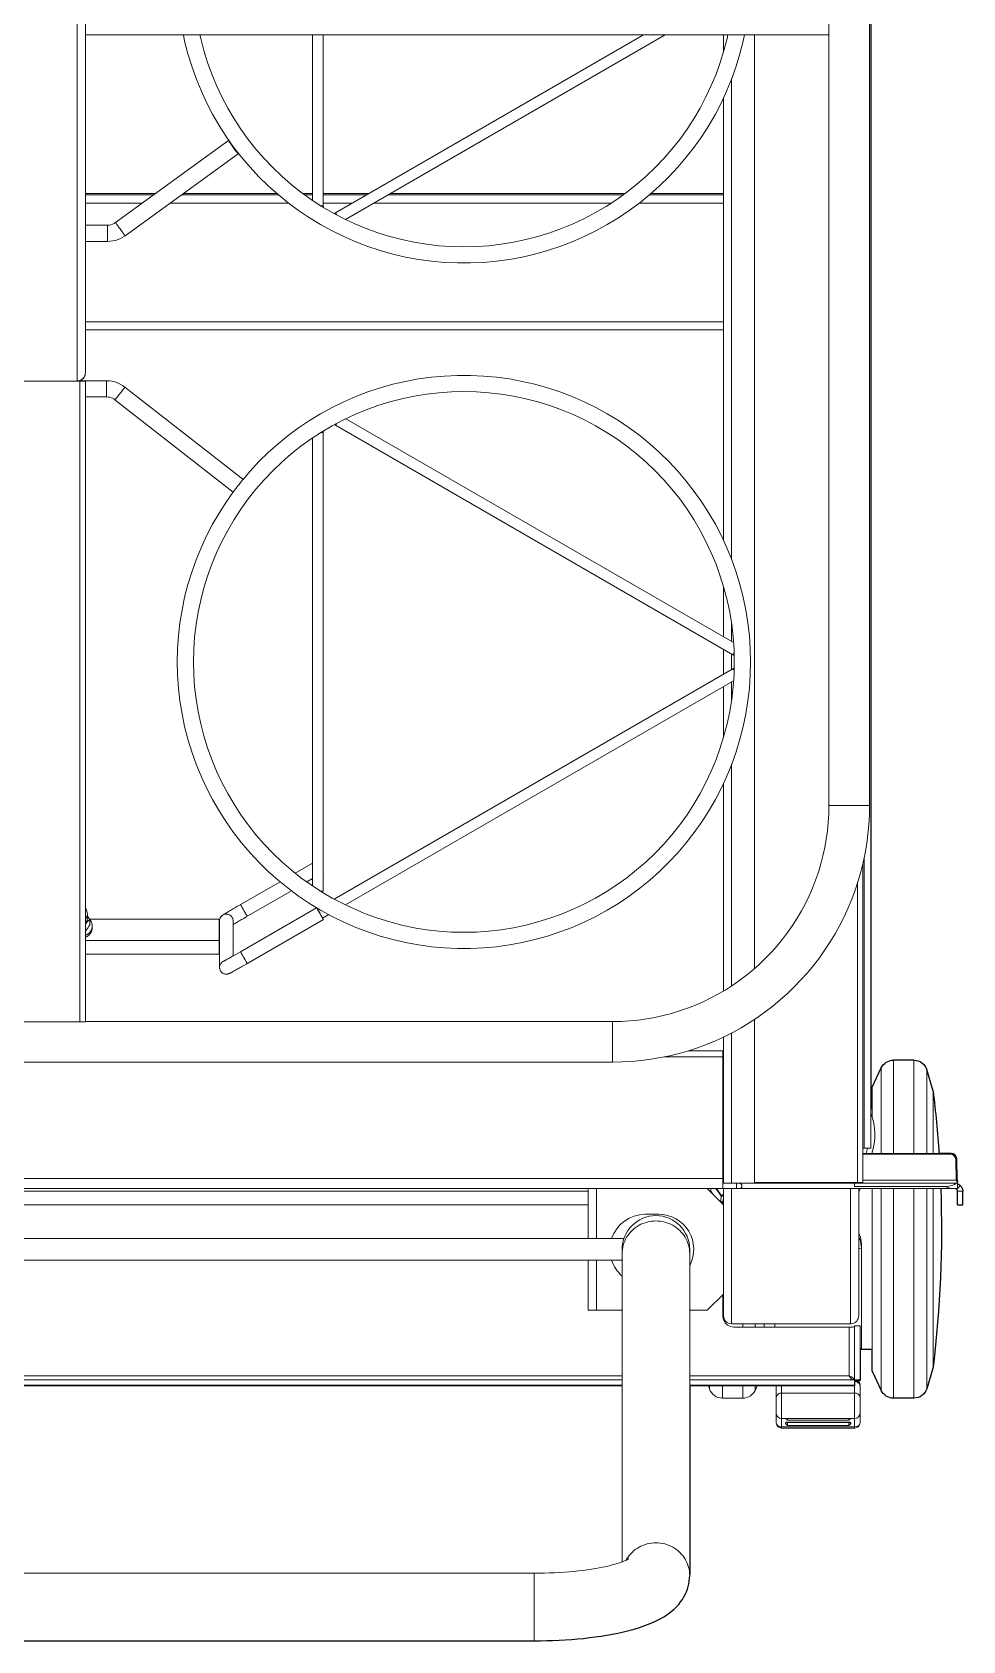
# Model space of a CAD drawing. Header units: millimetres. Extents: x 46649 to 61237, y -33954 to -18530.
# Drawn here: x 58034 to 58378, y -27955 to -27360 of the extents above; entities that cross this region are included whole.
import ezdxf

# ---------------------------------------------------------------- set-up
doc = ezdxf.new("R2010")
doc.units = ezdxf.units.MM
for name, color, linetype, lineweight in [('ed-1', 6, 'Continuous', 5), ('ed-3', 140, 'Continuous', 9), ('eo-3', 2, 'Continuous', 25), ('w-5', 3, 'Continuous', 40)]:
    doc.layers.add(name, color=color, linetype=linetype, lineweight=lineweight)

# ---------------------------------------------------------------- blocks, each defined once
blk = doc.blocks.new('A$C08AB454F')
at = {"layer": 'ed-1', "linetype": 'Continuous'}
for p, q in [((324.5, 998.93), (324.5, 468.92)), ((34, 182.24), (34, 947.24)), ((34.5, 918.94), (34.5, 309)), ((49.5, 918.94), (49.5, 309)), ((327.5, 465.88), (327.5, 761.85)), ((324.5, 593.9), (49.5, 593.9)), ((88.5, 593.9), (88.5, 587.56)), ((110.06, 593.9), (228.27, 525.63)), ((118.06, 593.9), (232, 528.1)), ((236.5, 530.69), (236.5, 593.9)), ((240.5, 532.69), (240.5, 593.9)), ((85.5, 577.64), (85.5, 399.88)), ((88.5, 570.64), (88.5, 406.89)), ((313.31, 524.48), (271.57, 554.81)), ((309.78, 519.63), (268.04, 549.95)), ((88.5, 535.24), (115.3, 535.24)), ((88.5, 534.77), (115.84, 534.77)), ((88.5, 531.73), (119.59, 531.73)), ((124.9, 535.24), (211.63, 535.24)), ((125.56, 534.77), (212.45, 534.77)), ((129.98, 531.73), (217.71, 531.73)), ((211.63, 535.24), (211.63, 535.24)), ((219.62, 535.24), (236.5, 535.24)), ((220.45, 534.77), (236.5, 534.77)), ((225.71, 531.73), (236.5, 531.73)), ((240.5, 535.24), (244.1, 535.24)), ((240.5, 534.77), (243.44, 534.77)), ((249.41, 531.73), (293.13, 531.73)), ((253.16, 534.77), (288.94, 534.77)), ((253.7, 535.24), (288.29, 535.24)), ((298.49, 535.24), (324.5, 535.24)), ((299.15, 534.77), (324.5, 534.77)), ((303.34, 531.73), (324.5, 531.73)), ((231.68, 527.53), (231.57, 527.32)), ((231.85, 527.83), (231.68, 527.53)), ((316.25, 517.52), (316.25, 523.52)), ((324.5, 523.52), (316.25, 523.52)), ((324.5, 517.52), (316.25, 517.52)), ((88.5, 487.73), (324.5, 487.73)), ((88.5, 484.77), (324.5, 484.77)), ((316.63, 460), (316.63, 466)), ((324.5, 466), (316.63, 466)), ((324.5, 468.92), (324.51, 468.63)), ((324.5, 465.99), (324.5, 228.93)), ((326, 465.99), (326, 465.91)), ((326.5, 465.88), (326, 465.88)), ((326.06, 466.02), (326.61, 466.02)), ((326.67, 466), (326.35, 466)), ((326.5, 466), (326.5, 465.9)), ((326.5, 465.88), (326.5, 228.91)), ((362.5, 465.88), (326.5, 465.88)), ((326.96, 465.93), (327.23, 465.89)), ((327.23, 465.89), (327.5, 465.88)), ((309.85, 463.67), (266.2, 429.56)), ((313.55, 458.94), (269.89, 424.84)), ((324.5, 460), (316.63, 460)), ((228.16, 451.94), (84.78, 369.17)), ((232, 449.54), (85, 364.68)), ((236.5, 277.22), (236.5, 446.94)), ((240.5, 279.18), (240.5, 444.84)), ((88.5, 389.96), (88.5, 371.32)), ((85.5, 376.08), (85.5, 369.58)), ((85.5, 364.97), (85.5, 359.19)), ((88.5, 366.7), (88.5, 357.46)), ((84.68, 358.91), (84.58, 358.72)), ((84.85, 359.21), (84.68, 358.91)), ((85, 359.48), (232.52, 274.32)), ((84.77, 354.99), (228.3, 272.14)), ((85.5, 354.57), (85.5, 347.94)), ((88.5, 352.84), (88.5, 334.06)), ((85.5, 324.14), (85.5, 242.21)), ((88.5, 317.13), (88.5, 240.33)), ((36.5, 289.69), (36.5, 182.24)), ((37, 169.52), (37, 287.39)), ((240.5, 287.64), (246.93, 283.93)), ((39, 169.49), (39, 280.15)), ((236.47, 284.2), (236.5, 284.18)), ((240.5, 281.87), (242.6, 280.66)), ((252.49, 280.72), (267.55, 272.03)), ((248.28, 277.38), (265.06, 267.7)), ((234.48, 268.57), (236.74, 267.26)), ((237.06, 267.83), (236.8, 267.36)), ((236.8, 267.31), (237.06, 267.77)), ((237.38, 268.38), (237.06, 267.83)), ((237.06, 267.77), (237.38, 268.31)), ((237.72, 268.97), (237.38, 268.38)), ((237.38, 268.31), (237.72, 268.9)), ((238.06, 269.56), (237.72, 268.97)), ((237.72, 268.9), (238.06, 269.5)), ((238.38, 270.11), (238.06, 269.56)), ((238.06, 269.5), (238.38, 270.05)), ((238.64, 270.56), (238.38, 270.11)), ((238.38, 270.05), (238.64, 270.51)), ((238.53, 270.85), (238.74, 270.73)), ((238.78, 270.8), (238.64, 270.56)), ((238.64, 270.51), (238.78, 270.76)), ((238.78, 270.76), (238.89, 270.94)), ((267.12, 254.86), (238.97, 271.1)), ((264.94, 268.49), (264.8, 268.26)), ((265.11, 268.78), (264.94, 268.49)), ((265.31, 269.12), (265.11, 268.78)), ((265.52, 269.49), (265.31, 269.12)), ((265.75, 269.88), (265.52, 269.49)), ((265.98, 270.28), (265.75, 269.88)), ((266.21, 270.67), (265.98, 270.28)), ((266.42, 271.05), (266.21, 270.67)), ((266.62, 271.39), (266.42, 271.05)), ((266.79, 271.69), (266.62, 271.39)), ((266.93, 271.94), (266.79, 271.69)), ((267.03, 272.12), (266.93, 271.94)), ((267.55, 272.03), (268.42, 271.52)), ((323.75, 268.7), (323.75, 267.14)), ((265.06, 250.27), (236.47, 266.77)), ((236.66, 267.12), (236.55, 266.93)), ((236.8, 267.36), (236.66, 267.12)), ((236.66, 267.08), (236.8, 267.31)), ((269.6, 265.04), (269.86, 264.88)), ((269.86, 266.26), (269.86, 253.28)), ((274.86, 266.26), (274.86, 266.34)), ((274.86, 266.26), (274.86, 249.04)), ((322.96, 266.91), (275, 266.91)), ((275, 253.94), (275, 266.91)), ((322, 264.71), (322, 263.29)), ((322.88, 264.68), (322.88, 266.79)), ((324.5, 259.03), (275, 259.03)), ((264.87, 250.94), (265.11, 251.36)), ((265.94, 249.76), (265.06, 250.27)), ((265.11, 251.36), (265.41, 251.88)), ((265.41, 251.88), (265.75, 252.46)), ((265.75, 252.46), (266.1, 253.05)), ((266.1, 253.05), (266.42, 253.62)), ((266.42, 253.62), (266.71, 254.12)), ((266.71, 254.12), (266.86, 254.4)), ((267.98, 254.36), (267.12, 254.86)), ((268.83, 253.87), (267.98, 254.36)), ((269.64, 253.4), (268.83, 253.87)), ((273.41, 251.32), (273.31, 251.35)), ((324.5, 253.94), (275, 253.94)), ((129.5, 229.01), (324.5, 229.01)), ((129.5, 229.01), (129.5, 214.01)), ((326.5, 228.91), (326, 228.91)), ((362.5, 228.91), (326.5, 228.91)), ((85.5, 224.82), (85.5, 169.24)), ((88.5, 223.32), (88.5, 169.24)), ((18.07, 214.74), (18.07, 180.24)), ((25.65, 180.24), (25.65, 214.74)), ((88.7, 218.24), (88.7, 167.24)), ((101.47, 218.24), (88.7, 218.24)), ((110.16, 216.02), (88.7, 216.02)), ((13.32, 211.29), (13.32, 180.24)), ((30.18, 211.85), (30.18, 180.24)), ((129.5, 214.01), (559.5, 214.01)), ((11, 180.24), (11, 203.24)), ((33.5, 193.61), (33.5, 204.74)), ((34, 196.74), (33.5, 196.74)), ((4.29, 180.24), (37, 180.24)), ((4.63, 179.96), (4.29, 180.24)), ((4.63, 179.96), (37, 179.96)), ((33.5, 180.24), (33.5, 180.98)), ((34, 182.24), (37, 182.24)), ((2.61, 177.98), (2.27, 178.26)), ((2.43, 170.38), (2.61, 177.98)), ((2.29, 166.95), (0.88, 168.36)), ((2, 169.24), (88.7, 169.24)), ((2, 169.24), (2, 167.24)), ((687, 167.24), (2, 167.24)), ((2.08, 170.66), (2.43, 170.38)), ((2.31, 170.04), (2.22, 169.75)), ((2.43, 170.38), (2.31, 170.04)), ((37, 170.38), (2.43, 170.38)), ((4.01, 167.26), (82.69, 167.26)), ((6.35, 167.96), (5.15, 168.1)), ((6.35, 167.96), (40, 167.96)), ((11, 152.24), (11, 167.26)), ((13.32, 167.26), (13.32, 152.24)), ((18.07, 167.26), (18.07, 89.74)), ((25.65, 89.74), (25.65, 167.26)), ((30.18, 167.26), (30.18, 92.62)), ((33.5, 99.74), (33.5, 167.26)), ((38.06, 169.49), (37.73, 169.5)), ((37.86, 167.26), (38.5, 166.21)), ((38.42, 169.49), (38.06, 169.49)), ((38.8, 169.49), (38.42, 169.49)), ((38.5, 169.49), (38.5, 169.24)), ((38.5, 167.24), (38.5, 120.24)), ((77, 169.49), (38.8, 169.49)), ((40, 169.24), (40, 167.96)), ((41.5, 169.49), (41.5, 169.24)), ((41.5, 167.26), (41.5, 117.24)), ((83.7, 167.24), (83.7, 169.24)), ((85.5, 167.24), (85.5, 117.24)), ((88.5, 170.21), (88.7, 170.21)), ((88.68, 167.26), (88.5, 167.01)), ((88.5, 167.24), (88.5, 120.24)), ((94.5, 167.24), (88.5, 161.24)), ((600.3, 171.02), (88.7, 171.02)), ((91.34, 167.24), (89.22, 164.35)), ((91.14, 167.24), (89.22, 164.62)), ((93.2, 165.94), (93.2, 167.24)), ((135.5, 167.24), (135.5, 148.74)), ((138.5, 167.24), (138.5, 148.74)), ((2, 166.24), (0, 166.24)), ((88.5, 165.14), (89.22, 164.62)), ((88.5, 164.88), (89.22, 164.35)), ((88.62, 163.27), (88.5, 163.7)), ((88.7, 162.47), (88.62, 163.27)), ((88.7, 162.47), (89.3, 162.19)), ((88.7, 161.44), (88.7, 162.47)), ((89.22, 164.62), (89.22, 164.35)), ((89.25, 161.99), (89.3, 162.19)), ((93.2, 166.24), (92.4, 165.14)), ((93.2, 166.24), (93.5, 166.24)), ((138.5, 166.24), (550.5, 166.24)), ((550.5, 161.24), (138.5, 161.24)), ((117.5, 157.74), (112.5, 157.74)), ((11, 101.24), (11, 152.24)), ((13.32, 152.24), (13.32, 93.19)), ((563.66, 148.74), (125.34, 148.74)), ((37.48, 144.76), (37.48, 107.74)), ((38.5, 145.14), (37.51, 145.25)), ((563, 140.74), (126, 140.74)), ((135.5, 140.74), (135.5, 122.24)), ((138.5, 140.74), (138.5, 122.24)), ((88.5, 128.24), (94.5, 122.24)), ((88.7, 119.98), (88.7, 128.04)), ((94.5, 122.24), (101, 122.24)), ((126, 122.24), (138.5, 122.24)), ((38, 116.43), (38, 96.24)), ((38, 116.43), (40, 116.43)), ((40, 116.43), (40, 94.51)), ((85.5, 117.24), (41.5, 117.24)), ((42, 115.99), (84.7, 115.99)), ((42, 115.99), (42, 98.06)), ((69.52, 117.24), (69.52, 115.99)), ((73.5, 117.24), (73.5, 115.99)), ((76.82, 115.99), (76.82, 117.24)), ((81.35, 117.24), (81.35, 115.99)), ((38, 96.51), (101, 96.51)), ((38, 96.24), (40, 96.24)), ((38.4, 95.7), (38.11, 95.15)), ((38.84, 96.12), (38.4, 95.7)), ((39.18, 95.87), (38.64, 95.52)), ((39.1, 96.24), (38.84, 96.12)), ((39.8, 96.04), (39.18, 95.87)), ((40, 96.05), (39.8, 96.04)), ((40.12, 96.59), (40.85, 96.59)), ((41.23, 97.58), (40.59, 97.12)), ((41.5, 97.31), (41, 96.7)), ((41.73, 97.89), (41.23, 97.58)), ((42, 98.06), (41.5, 97.31)), ((42, 98.06), (41.73, 97.89)), ((42, 98.06), (101, 98.06)), ((126, 98.06), (563, 98.06)), ((126, 96.51), (563, 96.51)), ((38.11, 95.15), (38, 94.53)), ((38, 94.59), (38, 80.7)), ((40, 94.51), (101, 94.51)), ((40, 94.25), (40, 94.51)), ((40, 94.25), (101, 94.25)), ((40.11, 94.24), (40, 94.25)), ((40, 94.25), (40, 78.7)), ((67, 91.63), (40, 91.63)), ((101, 94.24), (40.11, 94.24)), ((67, 78.7), (67, 94.24)), ((68.97, 94.24), (69, 94.07)), ((69, 94.07), (68.99, 94.24)), ((69, 80.7), (69, 94.24)), ((76.07, 94.24), (76.82, 92.62)), ((76.82, 92.62), (76.82, 94.24)), ((81.35, 94.24), (81.35, 89.74)), ((88.93, 89.74), (81.35, 89.74)), ((88.93, 89.74), (88.93, 94.24)), ((93.68, 93.19), (93.68, 94.24)), ((126, 94.51), (563, 94.51)), ((126, 94.25), (563, 94.25)), ((563, 94.24), (126, 94.24)), ((39.84, 78.7), (40, 78.7)), ((40, 82.24), (67, 82.24)), ((67, 79.13), (40, 79.13)), ((40, 78.7), (67, 78.7)), ((41.5, 80.33), (41.5, 80.32)), ((42.2, 82.24), (42.2, 81.61)), ((42.2, 81.61), (64.8, 81.61)), ((64.8, 80.92), (42.2, 80.92)), ((42.2, 80.92), (42.2, 79.69)), ((64.8, 80.79), (42.2, 80.79)), ((42.2, 79.69), (64.8, 79.69)), ((64.8, 81.61), (64.8, 82.24)), ((64.8, 80.92), (64.8, 79.69)), ((65.5, 80.32), (65.5, 80.35))]:
    blk.add_line(p, q, dxfattribs=at)
for points in [[(288.24, 593.9), (287.77, 591.59), (286.57, 586.92), (285.16, 582.3), (283.55, 577.76), (281.72, 573.29), (279.7, 568.91), (277.48, 564.62), (275.07, 560.44), (272.47, 556.38), (269.69, 552.44), (266.73, 548.63), (263.6, 544.95), (260.3, 541.43), (256.85, 538.05), (253.25, 534.84), (249.51, 531.8), (245.63, 528.92), (241.62, 526.23), (237.5, 523.73), (233.27, 521.41), (228.93, 519.29), (224.51, 517.36), (220, 515.65), (215.41, 514.13), (210.77, 512.83), (206.07, 511.74), (201.32, 510.87), (196.54, 510.21), (191.73, 509.77), (186.91, 509.55), (182.09, 509.55), (177.27, 509.77), (172.46, 510.21), (167.68, 510.87), (162.93, 511.74), (158.23, 512.83), (153.59, 514.13), (149, 515.65), (144.49, 517.36), (140.07, 519.29), (135.73, 521.41), (131.5, 523.73), (127.38, 526.23), (123.37, 528.92), (119.49, 531.8), (115.75, 534.84), (112.15, 538.05), (108.7, 541.43), (105.4, 544.95), (102.27, 548.63), (99.32, 552.44), (96.53, 556.38), (93.93, 560.44), (91.52, 564.62), (89.3, 568.91), (87.28, 573.29), (85.45, 577.76), (83.84, 582.3), (82.43, 586.92), (81.24, 591.59), (80.76, 593.9)], [(282.11, 593.9), (281.84, 592.62), (280.68, 588.15), (279.32, 583.74), (277.75, 579.39), (275.98, 575.13), (274.02, 570.95), (271.86, 566.86), (269.52, 562.88), (267, 559.01), (264.3, 555.26), (261.43, 551.64), (258.4, 548.15), (255.21, 544.81), (251.87, 541.62), (248.38, 538.59), (244.76, 535.72), (241.01, 533.02), (237.14, 530.5), (233.16, 528.16), (229.07, 526.01), (224.89, 524.05), (220.62, 522.28), (216.28, 520.71), (211.87, 519.34), (207.4, 518.18), (202.88, 517.23), (198.32, 516.48), (193.73, 515.95), (189.12, 515.63), (184.5, 515.53), (179.88, 515.63), (175.27, 515.95), (170.68, 516.48), (166.13, 517.23), (161.61, 518.18), (157.13, 519.34), (152.72, 520.71), (148.38, 522.28), (144.11, 524.05), (139.93, 526.01), (135.84, 528.16), (131.86, 530.5), (127.99, 533.02), (124.24, 535.72), (120.62, 538.59), (117.13, 541.62), (113.79, 544.81), (110.6, 548.15), (107.57, 551.64), (104.7, 555.26), (102, 559.01), (99.48, 562.88), (97.14, 566.86), (94.98, 570.95), (93.02, 575.13), (91.25, 579.39), (89.68, 583.74), (88.32, 588.15), (87.16, 592.62), (86.89, 593.9)], [(268.04, 549.95), (268.06, 549.97), (268.12, 550.05), (268.21, 550.17), (268.35, 550.35), (268.51, 550.57), (268.7, 550.83), (268.92, 551.13), (269.16, 551.45), (269.41, 551.8), (269.67, 552.16), (269.93, 552.52), (270.19, 552.88), (270.45, 553.23), (270.68, 553.56), (270.9, 553.86), (271.1, 554.13), (271.26, 554.36), (271.39, 554.55), (271.49, 554.69), (271.55, 554.77), (271.57, 554.81)], [(271.57, 554.81), (271.55, 554.78), (271.49, 554.71), (271.39, 554.58), (271.26, 554.41), (271.1, 554.19), (270.9, 553.92), (270.68, 553.63), (270.45, 553.3), (270.19, 552.96), (269.93, 552.6), (269.67, 552.24), (269.41, 551.88), (269.16, 551.53), (268.92, 551.2), (268.7, 550.9), (268.51, 550.63), (268.35, 550.4), (268.21, 550.21), (268.12, 550.07), (268.06, 549.99), (268.04, 549.95)], [(236.44, 530.09), (236.48, 530.36), (236.5, 530.69)], [(236.5, 530.69), (236.52, 530.69), (236.57, 530.69), (236.67, 530.68), (236.79, 530.68), (236.95, 530.68), (237.14, 530.67), (237.4, 530.67)], [(232, 528.1), (231.99, 528.08), (231.96, 528.02), (231.92, 527.94), (231.85, 527.83)], [(232, 528.1), (232.29, 527.95), (232.56, 527.85)], [(309.78, 519.63), (309.8, 519.65), (309.86, 519.72), (309.96, 519.85), (310.09, 520.02), (310.26, 520.24), (310.45, 520.51), (310.67, 520.8), (310.9, 521.13), (311.16, 521.47), (311.42, 521.83), (311.68, 522.19), (311.94, 522.55), (312.19, 522.9), (312.43, 523.23), (312.65, 523.53), (312.84, 523.8), (313, 524.03), (313.14, 524.22), (313.23, 524.36), (313.29, 524.45), (313.31, 524.48)], [(316.25, 523.52), (315.62, 523.56), (315.01, 523.68), (314.41, 523.88), (313.84, 524.14), (313.31, 524.48)], [(316.25, 517.52), (315.26, 517.57), (314.29, 517.7), (313.32, 517.92), (312.39, 518.23), (311.48, 518.61), (310.61, 519.08), (309.78, 519.63)], [(78.5, 362.01), (78.61, 366.83), (78.94, 371.65), (79.49, 376.44), (80.25, 381.21), (81.24, 385.93), (82.43, 390.61), (83.84, 395.22), (85.45, 399.77), (87.28, 404.24), (89.3, 408.62), (91.52, 412.9), (93.93, 417.08), (96.53, 421.14), (99.32, 425.09), (102.27, 428.9), (105.4, 432.57), (108.7, 436.1), (112.15, 439.47), (115.75, 442.68), (119.49, 445.73), (123.37, 448.6), (127.38, 451.29), (131.5, 453.8), (135.73, 456.12), (140.07, 458.24), (144.49, 460.16), (149, 461.88), (153.59, 463.39), (158.23, 464.69), (162.93, 465.78), (167.68, 466.66), (172.46, 467.31), (177.27, 467.75), (182.09, 467.97), (186.91, 467.97), (191.73, 467.75), (196.54, 467.31), (201.32, 466.66), (206.07, 465.78), (210.77, 464.69), (215.41, 463.39), (220, 461.88), (224.51, 460.16), (228.93, 458.24), (233.27, 456.12), (237.5, 453.8), (241.62, 451.29), (245.63, 448.6), (249.51, 445.73), (253.25, 442.68), (256.85, 439.47), (260.3, 436.1), (263.6, 432.57), (266.17, 429.54)], [(316.63, 466), (315.58, 465.95), (314.55, 465.8), (313.54, 465.56), (312.56, 465.22), (311.61, 464.79), (310.7, 464.27), (309.85, 463.67)], [(324.5, 468.92), (324.53, 468.51), (324.61, 468.1), (324.75, 467.72), (324.92, 467.37), (325.13, 467.06), (325.37, 466.79), (325.62, 466.56), (325.88, 466.36), (326.15, 466.21), (326.42, 466.09), (326.69, 466), (326.96, 465.93)], [(324.5, 465.99), (324.55, 466), (324.7, 466.01), (324.94, 466.01), (325.25, 466.02), (325.63, 466.02), (326.06, 466.02)], [(326, 465.88), (325.63, 465.88), (325.25, 465.89), (324.94, 465.89), (324.7, 465.9), (324.55, 465.9), (324.5, 465.91)], [(324.51, 468.63), (324.56, 468.34), (324.62, 468.06), (324.72, 467.79), (324.83, 467.54), (324.96, 467.3), (325.11, 467.09), (325.27, 466.89), (325.44, 466.71), (325.62, 466.56), (325.8, 466.42), (325.99, 466.3), (326.18, 466.19), (326.36, 466.11), (326.55, 466.04), (326.74, 465.98), (326.93, 465.94), (327.12, 465.91)], [(326.35, 466), (326.21, 466), (326.1, 466), (326.02, 466), (326, 465.99)], [(326, 465.91), (326.02, 465.91), (326.1, 465.91), (326.21, 465.9), (326.35, 465.9), (327.16, 465.9)], [(327.12, 465.91), (327.31, 465.89), (327.5, 465.88)], [(84.5, 362.01), (84.61, 366.63), (84.93, 371.24), (85.46, 375.82), (86.2, 380.38), (87.16, 384.9), (88.32, 389.37), (89.68, 393.79), (91.25, 398.13), (93.02, 402.4), (94.98, 406.58), (97.14, 410.66), (99.48, 414.65), (102, 418.52), (104.7, 422.27), (107.57, 425.89), (110.6, 429.37), (113.79, 432.71), (117.13, 435.9), (120.62, 438.94), (124.24, 441.8), (127.99, 444.5), (131.86, 447.02), (135.84, 449.36), (139.93, 451.52), (144.11, 453.48), (148.38, 455.25), (152.72, 456.82), (157.13, 458.18), (161.61, 459.34), (166.13, 460.3), (170.68, 461.04), (175.27, 461.57), (179.88, 461.89), (184.5, 462), (189.12, 461.89), (193.73, 461.57), (198.32, 461.04), (202.88, 460.3), (207.4, 459.34), (211.87, 458.18), (216.28, 456.82), (220.62, 455.25), (224.89, 453.48), (229.07, 451.52), (233.16, 449.36), (237.14, 447.02), (241.01, 444.5), (244.76, 441.8), (248.38, 438.94), (251.87, 435.9), (255.21, 432.71), (258.4, 429.37), (261.43, 425.89), (264.3, 422.27), (267, 418.52), (269.52, 414.65), (271.86, 410.66), (274.02, 406.58), (275.98, 402.4), (277.75, 398.13), (279.32, 393.79), (280.68, 389.37), (281.84, 384.9), (282.8, 380.38), (283.54, 375.82), (284.07, 371.24), (284.39, 366.63), (284.5, 362.01)], [(313.55, 458.94), (313.53, 458.96), (313.46, 459.03), (313.36, 459.16), (313.23, 459.33), (313.05, 459.54), (312.85, 459.8), (312.62, 460.09), (312.37, 460.4), (312.11, 460.74), (311.84, 461.09), (311.56, 461.44), (311.29, 461.79), (311.03, 462.13), (310.78, 462.45), (310.55, 462.74), (310.35, 463.01), (310.17, 463.23), (310.04, 463.42), (309.93, 463.55), (309.87, 463.63), (309.85, 463.67)], [(316.63, 460), (316.07, 459.97), (315.53, 459.88), (315, 459.73), (314.49, 459.52), (314, 459.26), (313.55, 458.94)], [(231.85, 449.78), (231.68, 450.07), (231.62, 450.17)], [(232, 449.54), (231.99, 449.55), (231.96, 449.6), (231.92, 449.67), (231.85, 449.78)], [(232.44, 449.74), (232.29, 449.69), (232, 449.54)], [(236.5, 446.94), (236.48, 447.27), (236.46, 447.43)], [(236.5, 446.94), (236.52, 446.94), (236.57, 446.93), (236.67, 446.93), (236.79, 446.93), (236.95, 446.92), (237.14, 446.92), (237.3, 446.92)], [(266.52, 429.13), (266.38, 429.31), (266.28, 429.45), (266.22, 429.53), (266.2, 429.56)], [(269.81, 424.93), (269.71, 425.05), (269.57, 425.22), (269.4, 425.44), (269.2, 425.69), (268.97, 425.98), (268.72, 426.3), (268.46, 426.63), (268.18, 426.98), (267.91, 427.33), (267.63, 427.68), (267.37, 428.02), (267.12, 428.35), (266.89, 428.64), (266.69, 428.9), (266.52, 429.13)], [(269.72, 425.03), (272.47, 421.14), (275.07, 417.08), (277.48, 412.9), (279.7, 408.62), (281.72, 404.24), (283.55, 399.77), (285.16, 395.22), (286.57, 390.61), (287.77, 385.93), (288.75, 381.21), (289.51, 376.44), (290.06, 371.65), (290.39, 366.83), (290.5, 362.01)], [(269.89, 424.84), (269.87, 424.86), (269.81, 424.93)], [(85, 364.68), (84.72, 364.5), (84.55, 364.36)], [(84.85, 364.91), (84.68, 365.21), (84.58, 365.39)], [(85, 364.68), (84.99, 364.69), (84.96, 364.73), (84.92, 364.81), (84.85, 364.91)], [(241.62, 272.73), (237.5, 270.22), (233.27, 267.9), (228.93, 265.78), (224.51, 263.86), (220, 262.14), (215.41, 260.63), (210.77, 259.33), (206.07, 258.24), (201.32, 257.36), (196.54, 256.71), (191.73, 256.27), (186.91, 256.05), (182.09, 256.05), (177.27, 256.27), (172.46, 256.71), (167.68, 257.36), (162.93, 258.24), (158.23, 259.33), (153.59, 260.63), (149, 262.14), (144.49, 263.86), (140.07, 265.78), (135.73, 267.9), (131.5, 270.22), (127.38, 272.73), (123.37, 275.42), (119.49, 278.29), (115.75, 281.34), (112.15, 284.55), (108.7, 287.92), (105.4, 291.45), (102.27, 295.12), (99.32, 298.93), (96.53, 302.87), (93.93, 306.94), (91.52, 311.12), (89.3, 315.4), (87.28, 319.78), (85.45, 324.25), (83.84, 328.8), (82.43, 333.41), (81.24, 338.09), (80.25, 342.81), (79.49, 347.58), (78.94, 352.37), (78.61, 357.19), (78.5, 362.01)], [(284.5, 362.01), (284.39, 357.39), (284.07, 352.78), (283.54, 348.2), (282.8, 343.64), (281.84, 339.12), (280.68, 334.65), (279.32, 330.23), (277.75, 325.89), (275.98, 321.62), (274.02, 317.44), (271.86, 313.35), (269.52, 309.37), (267, 305.5), (264.3, 301.75), (261.43, 298.13), (258.4, 294.65), (255.21, 291.31), (251.87, 288.12), (248.38, 285.08), (244.76, 282.22), (241.01, 279.52), (237.14, 277), (233.16, 274.66), (229.07, 272.5), (224.89, 270.54), (220.62, 268.77), (216.28, 267.2), (211.87, 265.84), (207.4, 264.68), (202.88, 263.72), (198.32, 262.98), (193.73, 262.45), (189.12, 262.13), (184.5, 262.02), (179.88, 262.13), (175.27, 262.45), (170.68, 262.98), (166.13, 263.72), (161.61, 264.68), (157.13, 265.84), (152.72, 267.2), (148.38, 268.77), (144.11, 270.54), (139.93, 272.5), (135.84, 274.66), (131.86, 277), (127.99, 279.52), (124.24, 282.22), (120.62, 285.08), (117.13, 288.12), (113.79, 291.31), (110.6, 294.65), (107.57, 298.13), (104.7, 301.75), (102, 305.5), (99.48, 309.37), (97.14, 313.35), (94.98, 317.44), (93.02, 321.62), (91.25, 325.89), (89.68, 330.23), (88.32, 334.65), (87.16, 339.12), (86.2, 343.64), (85.46, 348.2), (84.93, 352.78), (84.61, 357.39), (84.5, 362.01)], [(84.55, 359.8), (84.72, 359.66), (85, 359.48)], [(85, 359.48), (84.99, 359.46), (84.96, 359.41), (84.92, 359.33), (84.85, 359.21)], [(290.5, 362.01), (290.39, 357.19), (290.06, 352.37), (289.51, 347.58), (288.75, 342.81), (287.77, 338.09), (286.57, 333.41), (285.16, 328.8), (283.55, 324.25), (281.72, 319.78), (279.7, 315.4), (277.48, 311.12), (275.07, 306.94), (272.47, 302.87), (269.69, 298.93), (266.73, 295.12), (263.6, 291.45), (260.3, 287.92), (256.85, 284.55), (253.25, 281.34), (249.51, 278.29), (245.63, 275.42), (241.62, 272.73)], [(34.5, 309), (34.57, 305.45), (34.77, 301.9), (35.1, 298.37), (35.56, 294.84), (36.16, 291.34), (36.88, 287.86), (37.74, 284.42), (38.72, 281), (39.83, 277.63), (41.07, 274.3), (42.43, 271.02), (43.91, 267.79), (45.51, 264.62), (47.23, 261.51), (49.06, 258.46), (51.01, 255.49), (53.06, 252.59), (55.23, 249.78), (57.49, 247.04), (59.86, 244.39), (62.32, 241.83), (64.88, 239.37), (67.53, 237), (70.27, 234.73), (73.09, 232.57), (75.98, 230.52), (78.96, 228.57), (82, 226.74), (85.11, 225.02), (88.28, 223.42), (91.51, 221.94), (94.79, 220.58), (98.12, 219.34), (101.5, 218.23), (104.91, 217.25), (108.36, 216.39), (111.84, 215.67), (115.34, 215.07), (118.86, 214.61), (122.4, 214.28), (125.95, 214.08), (129.5, 214.01)], [(49.5, 309), (49.48, 308.99), (49.42, 308.99), (49.33, 308.98), (49.2, 308.97), (49.03, 308.97), (48.82, 308.96), (48.58, 308.95), (48.31, 308.95), (48, 308.94), (47.67, 308.93), (47.3, 308.93), (46.91, 308.92), (46.49, 308.92), (46.05, 308.91), (45.59, 308.91), (45.12, 308.91), (44.62, 308.9), (44.11, 308.9), (43.59, 308.9), (43.07, 308.9), (42.54, 308.9), (42, 308.9), (41.47, 308.9), (40.93, 308.9), (40.41, 308.9), (39.89, 308.9), (39.38, 308.9), (38.88, 308.91), (38.41, 308.91), (37.95, 308.91), (37.51, 308.92), (37.09, 308.92), (36.7, 308.93), (36.33, 308.93), (36, 308.94), (35.69, 308.95), (35.42, 308.95), (35.18, 308.96), (34.97, 308.97), (34.8, 308.97), (34.67, 308.98), (34.58, 308.99), (34.52, 308.99), (34.5, 309)], [(49.5, 309), (49.56, 305.86), (49.75, 302.73), (50.05, 299.6), (50.49, 296.49), (51.04, 293.4), (51.71, 290.33), (52.5, 287.29), (53.42, 284.28), (54.44, 281.32), (55.59, 278.39), (56.85, 275.51), (58.22, 272.69), (59.7, 269.92), (61.29, 267.21), (62.98, 264.56), (64.78, 261.98), (66.67, 259.48), (68.67, 257.05), (70.75, 254.7), (72.93, 252.44), (75.2, 250.26), (77.54, 248.18), (79.97, 246.18), (82.48, 244.29), (85.05, 242.49), (87.7, 240.8), (90.41, 239.21), (93.18, 237.73), (96.01, 236.36), (98.89, 235.1), (101.81, 233.95), (104.78, 232.93), (107.79, 232.01), (110.82, 231.22), (113.89, 230.55), (116.99, 230), (120.1, 229.57), (123.22, 229.26), (126.36, 229.07), (129.5, 229.01)], [(236.5, 284.24), (236.49, 284.23), (236.47, 284.2), (236.47, 284.2)], [(236.5, 277.22), (236.52, 277.21), (236.57, 277.21), (236.67, 277.21), (236.79, 277.2), (236.95, 277.2), (237.14, 277.2), (237.45, 277.19)], [(238.97, 271.1), (238.96, 271.1), (238.95, 271.07), (238.92, 271.03), (238.89, 270.97), (238.78, 270.8)], [(238.89, 270.94), (238.92, 271.01), (238.95, 271.06), (238.96, 271.09), (238.97, 271.1), (238.97, 271.1)], [(264.8, 268.26), (264.7, 268.08), (264.66, 268.02), (264.64, 267.98), (264.62, 267.96), (264.62, 267.95)], [(267.12, 272.28), (267.12, 272.28), (267.11, 272.27), (267.09, 272.24), (267.07, 272.19), (267.03, 272.12)], [(268.42, 271.52), (269.26, 271.03), (269.67, 270.8), (270.07, 270.56), (270.46, 270.34), (270.83, 270.12), (271.18, 269.91), (271.52, 269.71), (271.83, 269.52), (272.13, 269.35), (272.41, 269.18), (272.66, 269.03), (272.88, 268.9), (273.05, 268.79), (273.18, 268.71), (273.29, 268.64), (273.38, 268.59), (273.46, 268.54), (273.52, 268.5), (273.58, 268.46), (273.63, 268.43), (273.67, 268.4), (273.71, 268.37), (273.75, 268.35), (273.79, 268.32), (273.83, 268.29), (273.86, 268.26), (273.9, 268.23), (273.95, 268.2), (273.99, 268.16), (274.03, 268.12), (274.07, 268.08), (274.12, 268.04), (274.19, 267.97), (274.25, 267.9), (274.31, 267.82), (274.39, 267.72), (274.46, 267.61), (274.55, 267.47), (274.61, 267.34), (274.68, 267.2), (274.74, 267.02), (274.79, 266.84), (274.83, 266.65), (274.85, 266.47), (274.86, 266.26)], [(274.44, 267.64), (274.31, 267.83), (274.16, 268), (273.99, 268.16), (273.81, 268.3), (273.61, 268.43), (273.41, 268.53), (273.19, 268.62), (272.97, 268.68), (272.74, 268.73), (272.51, 268.76), (272.28, 268.76), (272.05, 268.74), (271.83, 268.7), (271.6, 268.64), (271.39, 268.56), (271.18, 268.46), (270.98, 268.34), (270.79, 268.21), (270.62, 268.05), (270.46, 267.89), (270.32, 267.7), (270.2, 267.51)], [(323.75, 268.09), (323.66, 267.97), (323.41, 267.61), (323.15, 267.21), (322.88, 266.79)], [(323.75, 268.7), (323.79, 269.25), (323.91, 269.79), (324.12, 270.33), (324.41, 270.83), (324.5, 270.94)], [(324.5, 267.1), (324.36, 267.24), (324.07, 267.61), (323.88, 268.01), (323.77, 268.42), (323.75, 268.7)], [(236.47, 266.77), (236.47, 266.78), (236.49, 266.8), (236.52, 266.85), (236.55, 266.91), (236.66, 267.08)], [(236.55, 266.93), (236.52, 266.87), (236.49, 266.82), (236.47, 266.79), (236.47, 266.77), (236.47, 266.77)], [(265.06, 267.7), (265.93, 267.19), (266.35, 266.94), (266.77, 266.7), (267.18, 266.46), (267.58, 266.23), (267.96, 266), (268.33, 265.79), (268.68, 265.58), (269, 265.39), (269.31, 265.21), (269.6, 265.04)], [(270.2, 267.51), (270.09, 267.31), (270, 267.09), (269.94, 266.87), (269.89, 266.64), (269.87, 266.41), (269.86, 266.26)], [(274.86, 266.34), (274.84, 266.57), (274.8, 266.8), (274.74, 267.02), (274.66, 267.23), (274.56, 267.44), (274.44, 267.64)], [(322, 264.71), (322.06, 265.26), (322.25, 265.81), (322.55, 266.33), (322.88, 266.73)], [(322, 263.99), (322.06, 263.43), (322.25, 262.88), (322.55, 262.36), (322.95, 261.88), (323.46, 261.45), (324.06, 261.09), (324.5, 260.9)], [(322, 263.29), (322.06, 262.73), (322.25, 262.18), (322.55, 261.66), (322.95, 261.19), (323.46, 260.76), (324.06, 260.39), (324.5, 260.2)], [(322.88, 266.79), (323.15, 266.55), (323.41, 266.31), (323.66, 266.04), (323.91, 265.75), (324.16, 265.44), (324.41, 265.1), (324.5, 264.98)], [(324.5, 262.46), (324.41, 262.55), (324.16, 262.84), (323.91, 263.15), (323.66, 263.49), (323.41, 263.85), (323.15, 264.25), (322.88, 264.68)], [(324.5, 265.54), (324.36, 265.67), (324.07, 266.04), (323.88, 266.44), (323.77, 266.85), (323.75, 267.14)], [(264.62, 250.52), (264.62, 250.53), (264.64, 250.56), (264.66, 250.6), (264.7, 250.66), (264.75, 250.74), (264.87, 250.94)], [(266.86, 254.4), (266.93, 254.51), (267.03, 254.7)], [(267.03, 254.7), (267.07, 254.76), (267.09, 254.81), (267.11, 254.84), (267.12, 254.85), (267.12, 254.86)], [(273.36, 251.33), (273.35, 251.33), (273.34, 251.34), (273.32, 251.35), (273.28, 251.37), (273.23, 251.4), (273.15, 251.44), (273.05, 251.49), (272.92, 251.56), (272.74, 251.66), (272.54, 251.77), (272.3, 251.9), (272.04, 252.05), (271.75, 252.21), (271.45, 252.38), (271.12, 252.56), (270.78, 252.76), (270.41, 252.97), (270.04, 253.18), (269.64, 253.4)], [(274.86, 249.04), (274.86, 249.12), (274.84, 249.35), (274.8, 249.58), (274.74, 249.8), (274.66, 250.02), (274.56, 250.23), (274.44, 250.43), (274.31, 250.61), (274.16, 250.79), (273.99, 250.94), (273.81, 251.09), (273.61, 251.21), (273.41, 251.32)], [(274.53, 247.79), (274.4, 247.6), (274.26, 247.42), (274.09, 247.24), (273.91, 247.09), (273.72, 246.95), (273.5, 246.82), (273.26, 246.71), (272.99, 246.62), (272.76, 246.58), (272.5, 246.55), (272.28, 246.54), (272.1, 246.56), (271.93, 246.58), (271.78, 246.61), (271.66, 246.64), (271.58, 246.67), (271.48, 246.7), (271.42, 246.73), (271.36, 246.75), (271.3, 246.77), (271.25, 246.8), (271.2, 246.82), (271.14, 246.85), (271.08, 246.88), (271.02, 246.91), (270.94, 246.95), (270.85, 247), (270.74, 247.06), (270.61, 247.13), (270.44, 247.22), (270.22, 247.34), (269.97, 247.48), (269.69, 247.63), (269.39, 247.8), (269.07, 247.98), (268.73, 248.17), (268.37, 248.37), (268, 248.59), (267.61, 248.81), (267.21, 249.04), (266.8, 249.27), (266.37, 249.52), (265.94, 249.76)], [(274.86, 249.04), (274.85, 248.82), (274.82, 248.6), (274.77, 248.38), (274.7, 248.17), (274.62, 247.98), (274.53, 247.79)], [(326, 228.91), (325.63, 228.91), (325.25, 228.91), (324.94, 228.92), (324.7, 228.92), (324.55, 228.93), (324.5, 228.93)], [(4.63, 179.96), (3.88, 179.81), (3.22, 179.38), (2.78, 178.74), (2.61, 177.98)], [(2.22, 169.75), (2.13, 169.47), (2.06, 169.3)], [(5.15, 168.1), (4.05, 168.36), (3.11, 168.75), (2.42, 169.24)], [(4.01, 167.26), (4.75, 167.37), (5.53, 167.63), (6.35, 167.96)], [(37.73, 169.5), (37.45, 169.5), (37.34, 169.5), (37.24, 169.51), (37.15, 169.51), (37.09, 169.51), (37.04, 169.51), (37.01, 169.52), (37, 169.52)], [(82.69, 169.24), (82.3, 169.16), (81.98, 168.94), (81.77, 168.62), (81.7, 168.23), (81.78, 167.86), (81.99, 167.55), (82.31, 167.34), (82.69, 167.24)], [(89.42, 163.77), (89.34, 164.06), (89.26, 164.25), (89.22, 164.35)], [(89.3, 162.19), (89.44, 162.83), (89.47, 163.36), (89.42, 163.77)], [(101, 143.2), (101.03, 143.99), (101.11, 144.78), (101.24, 145.56), (101.43, 146.33), (101.66, 147.08), (101.95, 147.82), (102.29, 148.54), (102.67, 149.24), (103.11, 149.91), (103.58, 150.55), (104.1, 151.16), (104.66, 151.74), (105.26, 152.28), (105.89, 152.78), (106.56, 153.24), (107.25, 153.66), (107.97, 154.03), (108.72, 154.36), (109.48, 154.64), (110.26, 154.87), (111.06, 155.05), (111.87, 155.17), (112.68, 155.25), (113.5, 155.28)], [(113.5, 155.28), (114.32, 155.25), (115.13, 155.17), (115.94, 155.05), (116.74, 154.87), (117.52, 154.64), (118.28, 154.36), (119.03, 154.03), (119.75, 153.66), (120.44, 153.24), (121.11, 152.78), (121.74, 152.28), (122.34, 151.74), (122.9, 151.16), (123.42, 150.55), (123.89, 149.91), (124.33, 149.24), (124.71, 148.54), (125.05, 147.82), (125.34, 147.08), (125.57, 146.33), (125.76, 145.56), (125.89, 144.78), (125.97, 143.99), (126, 143.2)], [(38.5, 150.72), (37.89, 149.24), (37.45, 146.81)], [(37.51, 145.25), (37.88, 147.76), (38.5, 149.36)], [(37.45, 146.81), (37.42, 146.13), (37.43, 145.44), (37.48, 144.76)], [(37.48, 144.76), (37.48, 144.91), (37.49, 145.07), (37.51, 145.25)], [(88.7, 119.98), (88.5, 118.75), (87.94, 117.64), (87.05, 116.75), (85.94, 116.19), (84.7, 115.99)], [(42, 115.99), (41.38, 116), (40.82, 116.03), (40.38, 116.07), (40.1, 116.11), (40, 116.17)], [(41.5, 117.24), (41.29, 117.24), (41.24, 117.25)], [(38, 94.08), (38.1, 94.65), (38.38, 95.17), (38.82, 95.58), (39.38, 95.85), (40, 95.94)], [(38.64, 95.52), (38.24, 95.01), (38.02, 94.38), (38, 94.08)], [(40.59, 97.12), (40.15, 96.68), (40.08, 96.48)], [(40, 91.63), (39.38, 91.54), (38.82, 91.29), (38.38, 90.9), (38.1, 90.41), (38, 89.87)], [(67, 91.63), (67.62, 91.54), (68.18, 91.29), (68.62, 90.9), (68.9, 90.41), (69, 89.87)], [(40, 79.13), (39.38, 79.21), (38.82, 79.43), (38.38, 79.78), (38.1, 80.21), (38, 80.7)], [(38, 80.7), (38.08, 80.13), (38.32, 79.61), (38.71, 79.17), (39.24, 78.85), (39.84, 78.7)], [(42.2, 80.92), (42.05, 80.91), (41.91, 80.89), (41.78, 80.86), (41.66, 80.81), (41.57, 80.74), (41.48, 80.67), (41.43, 80.59), (41.41, 80.52), (41.4, 80.44), (41.41, 80.35), (41.44, 80.28), (41.49, 80.2), (41.55, 80.15)], [(41.43, 82.24), (41.44, 82.22), (41.49, 82.15), (41.54, 82.12)], [(42.2, 80.79), (42.07, 80.79), (41.95, 80.77), (41.83, 80.73), (41.73, 80.69), (41.64, 80.64), (41.57, 80.57), (41.53, 80.5), (41.51, 80.44), (41.5, 80.36), (41.5, 80.33)], [(65.45, 80.15), (65.51, 80.2), (65.56, 80.28), (65.59, 80.36), (65.6, 80.44), (65.59, 80.52), (65.56, 80.6), (65.51, 80.67), (65.43, 80.75), (65.33, 80.81), (65.22, 80.86), (65.08, 80.89), (64.94, 80.91), (64.8, 80.92)], [(65.42, 80.57), (65.35, 80.64), (65.27, 80.69), (65.16, 80.73), (65.05, 80.77), (64.93, 80.79), (64.8, 80.79)], [(65.5, 80.35), (65.5, 80.36), (65.49, 80.44), (65.47, 80.51), (65.42, 80.57)], [(65.46, 82.12), (65.51, 82.15), (65.56, 82.22), (65.57, 82.24)], [(69, 80.7), (68.91, 80.1), (68.65, 79.57), (68.26, 79.14), (67.76, 78.85), (67.19, 78.71), (67, 78.7)], [(67, 79.13), (67.25, 79.14), (67.5, 79.18), (67.74, 79.24), (67.94, 79.31), (68.12, 79.4), (68.26, 79.48), (68.39, 79.57), (68.51, 79.67), (68.61, 79.77), (68.7, 79.88), (68.79, 79.99), (68.86, 80.13), (68.93, 80.29)], [(68.93, 80.29), (68.98, 80.48), (69, 80.7)]]:
    blk.add_lwpolyline(points, dxfattribs=at)
for centre, radius, start, end in [((53.5, 187.24), 21, 158.23222, 199.53594), ((53.5, 187.24), 19, 195.36185, 201.62829), ((112.5, 144.74), 13, 90, 207.62637), ((113.5, 144.74), 12.5, 0, 180), ((117.5, 144.74), 13, 17.92108, 90), ((117.5, 144.74), 13, 310.87032, 342.04185), ((41.5, 120.24), 3, 180, 270), ((85.5, 120.24), 3, 270.00018, 0), ((40, 94.59), 2, 126, 180), ((81.35, 94.74), 5, 205, 270), ((88.93, 94.74), 5, 270, 341.94311), ((-20.41, 130.38), 120, 341.94311, 342.46435), ((40, 84.24), 2, 180, 270), ((67, 84.24), 2, 270, 0), ((42.2, 82.31), 0.7, 186.44097, 270), ((42.2, 80.39), 0.7, 187.03841, 270), ((64.8, 82.31), 0.7, 270, 353.47591), ((64.8, 80.39), 0.7, 270, 352.94107)]:
    blk.add_arc(centre, radius, start, end, dxfattribs=at)
at = {"layer": 'ed-3', "linetype": 'Continuous'}
for p, q in [((77, 593.9), (77, 248.66)), ((77, 229.85), (77, 169.49)), ((101, 24.15), (101, 144.74)), ((126, 29.18), (126, 144.74)), ((530.5, 25), (158.5, 25)), ((158.5, 0), (158.5, 25))]:
    blk.add_line(p, q, dxfattribs=at)
for points in [[(101, 24.15), (101.03, 24.94), (101.11, 25.72), (101.24, 26.5), (101.43, 27.27), (101.66, 28.03), (101.95, 28.77), (102.29, 29.49), (102.67, 30.18), (103.11, 30.85), (103.58, 31.5), (104.1, 32.11), (104.66, 32.68), (105.26, 33.22), (105.89, 33.73), (106.56, 34.19), (107.25, 34.6), (107.97, 34.98), (108.72, 35.3), (109.48, 35.58), (110.26, 35.81), (111.06, 35.99), (111.87, 36.12), (112.68, 36.2), (113.5, 36.22)], [(113.5, 36.22), (114.32, 36.2), (115.13, 36.12), (115.94, 35.99), (116.74, 35.81), (117.52, 35.58), (118.28, 35.3), (119.03, 34.98), (119.75, 34.6), (120.44, 34.19), (121.11, 33.73), (121.74, 33.22), (122.34, 32.68), (122.9, 32.11), (123.42, 31.5), (123.89, 30.85), (124.33, 30.18), (124.55, 29.77)], [(158.5, 25), (156.61, 25.01), (154.72, 25.04), (152.85, 25.1), (150.99, 25.18), (149.15, 25.27), (147.34, 25.39), (145.56, 25.53), (143.83, 25.69), (142.13, 25.87), (140.49, 26.06), (138.9, 26.27), (137.37, 26.5), (135.9, 26.73), (134.5, 26.98), (133.18, 27.24), (131.93, 27.5), (130.77, 27.77), (129.69, 28.05), (128.69, 28.32), (127.79, 28.58), (126.98, 28.84), (126.26, 29.09), (125.63, 29.32), (125.08, 29.54), (124.63, 29.74), (124.26, 29.91), (123.96, 30.06), (123.74, 30.18), (123.59, 30.27), (123.49, 30.33), (123.47, 30.34)]]:
    blk.add_lwpolyline(points, dxfattribs=at)
at = {"layer": 'eo-3'}
for p, q in [((34, 854.74), (34, 196.74)), ((4.29, 180.24), (8.84, 180.25)), ((2.61, 167.16), (8.17, 167.24)), ((33.5, 99.74), (33.5, 107.74)), ((37.97, 108.2), (38, 96.24)), ((38, 96.24), (40, 96.05)), ((40, 96.05), (40, 94.25)), ((40, 94.25), (101, 94.24)), ((101, 94.24), (101.01, 24.54))]:
    blk.add_line(p, q, dxfattribs=at)
at = {"layer": 'eo-3', "linetype": 'Continuous'}
for p, q in [((18.07, 214.74), (25.65, 214.74)), ((11, 203.24), (13.32, 211.29)), ((33.5, 204.74), (30.18, 211.85)), ((2.08, 170.66), (2.27, 178.26)), ((2.08, 170.66), (1.97, 169.64)), ((0, 161.24), (0, 166.24)), ((2, 161.24), (0, 161.24)), ((2, 161.24), (2, 166.24)), ((33.5, 107.74), (37.48, 107.74)), ((11, 101.24), (13.32, 93.19)), ((33.5, 99.74), (30.18, 92.62)), ((18.07, 89.74), (25.65, 89.74)), ((530.5, 0), (158.5, 0))]:
    blk.add_line(p, q, dxfattribs=at)
for points in [[(2.27, 178.26), (2.44, 179.02), (2.88, 179.66), (3.53, 180.09), (4.29, 180.24)], [(158.5, 0), (156.19, 0.01), (153.89, 0.06), (151.59, 0.13), (149.3, 0.23), (147.03, 0.36), (144.77, 0.52), (142.53, 0.7), (140.31, 0.92), (138.11, 1.17), (135.94, 1.44), (133.8, 1.75), (131.68, 2.09), (129.6, 2.47), (127.54, 2.88), (125.51, 3.33), (123.5, 3.82), (121.51, 4.37), (119.54, 4.97), (117.57, 5.64), (115.62, 6.4), (113.71, 7.24), (111.91, 8.15), (110.36, 9.05), (109.02, 9.94), (107.85, 10.83), (106.8, 11.72), (105.88, 12.61), (105.08, 13.49), (104.36, 14.39), (103.72, 15.28), (103.15, 16.21), (102.66, 17.13), (102.22, 18.09), (101.85, 19.06), (101.55, 20.05), (101.31, 21.06), (101.14, 22.07), (101.04, 23.1), (101, 24.15)]]:
    blk.add_lwpolyline(points, dxfattribs=at)
for centre, radius, start, end in [((18.07, 209.74), 5, 90, 161.94311), ((25.65, 209.74), 5, 25, 90), ((429.5, 152.24), 421.6, 173.05198, 176.19034), ((3, 166.24), 3, 108.98699, 180), ((3, 166.24), 1, 112.81545, 180), ((429.5, 152.24), 421.6, 177.95696, 186.94802), ((53.5, 91.24), 23, 132.47456, 134.16048), ((18.07, 94.74), 5, 198.05689, 270), ((25.65, 94.74), 5, 270, 335)]:
    blk.add_arc(centre, radius, start, end, dxfattribs=at)

msp = doc.modelspace()

# ---------------------------------------------------------------- block references
at = {"layer": 'w-5', "xscale": -1}
msp.add_blockref('A$C08AB454F', (58378.232992, -27955.012737), dxfattribs=at)

doc.saveas('drawing.dxf')
